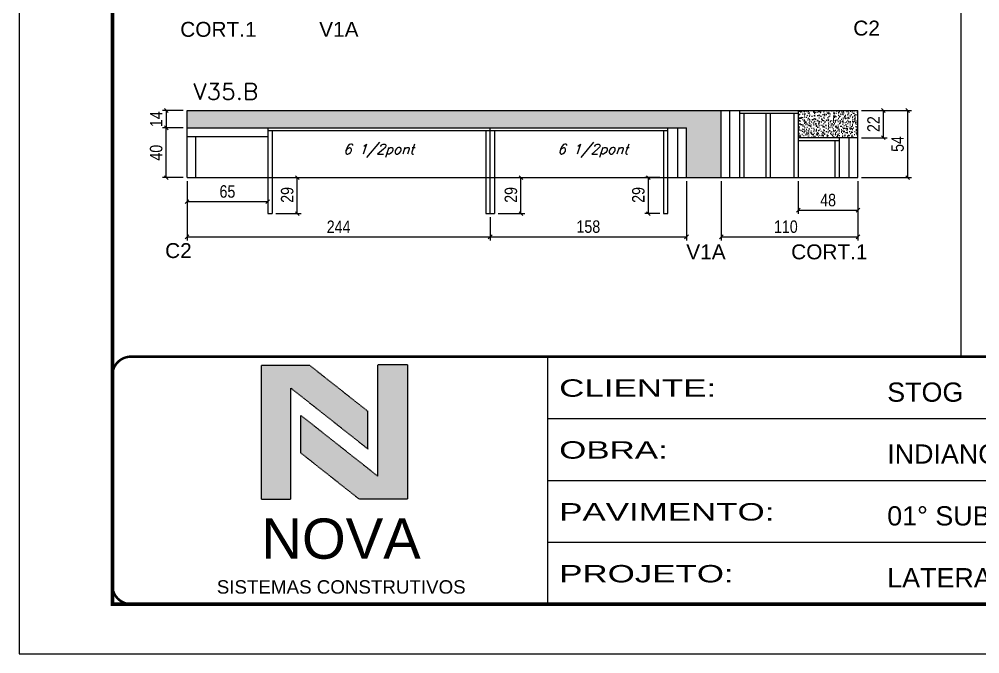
# Model space of a CAD drawing. Extents: x 0 to 6325, y 10169 to 19307.
# Drawn here: x 3170 to 3943, y 12466 to 12977 of the extents above; entities that cross this region are included whole.
import ezdxf

# ---------------------------------------------------------------- set-up
doc = ezdxf.new("R2010")
doc.units = 0
doc.linetypes.add('CONTINUO', pattern=[0])
doc.linetypes.add('DASHED', pattern=[0.75, 0.5, -0.25])
for name, color, linetype in [('1', 1, 'Continuous'), ('5', 5, 'Continuous'), ('COTA', 241, 'Continuous'), ('Painéis', 200, 'Continuous'), ('SARR_2.2x7', 40, 'Continuous'), ('SARR_3.5x7', 81, 'Continuous'), ('texto', 7, 'Continuous')]:
    doc.layers.add(name, color=color, linetype=linetype)
for name, color, linetype, lineweight in [('CARIMBO-LEGENDA', 75, 'Continuous', 15), ('Folhas', 255, 'Continuous', 9), ('SARRAFO DE PRESSAO', 251, 'DASHED', 9), ('Texto Seção', 7, 'Continuous', 15)]:
    doc.layers.add(name, color=color, linetype=linetype, lineweight=lineweight)
doc.styles.add('arial', font='arial.ttf')
doc.styles.add('COTA TECNICA', font='techl___.ttf', dxfattribs={"height": 10})
doc.styles.add('REGUA-120', font='ROMANS.shx', dxfattribs={"height": 15})
doc.styles.add('Romans', font='romans.shx')
doc.styles.get("Standard").update_dxf_attribs({"font": 'arial.ttf'})
doc.styles.add('Tecnologia', font='')
doc.styles.get('Tecnologia').set_extended_font_data('Forgotten Futurist')
doc.dimstyles.new('PAINEL', dxfattribs={"dimtxt": 10, "dimasz": 3, "dimexe": 3, "dimexo": 3, "dimgap": 3, "dimtad": 1, "dimdec": 1, "dimzin": 12, "dimdsep": 46, "dimtxsty": 'COTA TECNICA', "dimblk1": 'OBLIQUE', "dimblk2": 'OBLIQUE', "dimsah": 1, "dimcen": 0.9, "dimclrd": 4, "dimclre": 4, "dimclrt": 240, "dimadec": 1, "dimazin": 3, "dimtfac": 1, "dimtdec": 1, "dimtmove": 0, "dimatfit": 3, "dimfxl": 1, "dimtolj": 1, "dimtzin": 12, "dimarcsym": 0})

# ---------------------------------------------------------------- blocks, each defined once
blk = doc.blocks.new('A$C64660E27')
at = {"layer": 'COTA', "true_color": 0x1a1a1a}
h = blk.add_hatch(color=250, dxfattribs=at)
h.dxf.hatch_style = 1
h.paths.add_polyline_path([(185.36, -11.63), (142.39, -11.63), (142.39, -131.63), (168.79, -131.63), (168.79, -32.18), (237.73, -86.68), (237.73, -53.03)])
at = {"layer": 'COTA'}
h = blk.add_hatch(color=20, dxfattribs=at)
h.dxf.hatch_style = 1
h.paths.add_polyline_path([(273.01, -11.43), (246.61, -11.43), (246.61, -111.07), (177.67, -56.57), (177.67, -90.22), (230.04, -131.63), (273.01, -131.63)])
for p, q in [((142.39, -131.63), (142.39, -11.63)), ((142.39, -11.63), (185.36, -11.63)), ((185.36, -11.63), (237.73, -53.03)), ((273.01, -11.43), (246.61, -11.43)), ((246.61, -111.07), (246.61, -11.43)), ((273.01, -11.43), (273.01, -131.63)), ((168.79, -32.18), (237.73, -86.68)), ((168.79, -131.63), (168.79, -32.18)), ((246.61, -111.07), (177.67, -56.57)), ((177.67, -90.22), (177.67, -56.57)), ((237.73, -86.68), (237.73, -53.03)), ((230.04, -131.63), (177.67, -90.22)), ((142.39, -131.63), (168.79, -131.63)), ((273.01, -131.63), (230.04, -131.63))]:
    blk.add_line(p, q)
at = {"layer": 'CARIMBO-LEGENDA', "color": 7, "linetype": 'Continuous', "ltscale": 100, "style": 'arial'}
blk.add_text('NOVA', height=36, dxfattribs=at).set_placement((142.39, -184.81))
at = {"layer": 'CARIMBO-LEGENDA', "color": 7, "linetype": 'Continuous', "style": 'arial'}
blk.add_text('SISTEMAS CONSTRUTIVOS', height=12, dxfattribs=at).set_placement((102.51, -216.03))
blk = doc.blocks.new('9999999999')
at = {"color": 30, "linetype": 'CONTINUO'}
for p, q in [((98564.56, 34230.21), (98564.56, 34429.45)), ((98564.56, 34379.64), (99583.98, 34379.64)), ((98564.56, 34329.83), (99487.98, 34329.83)), ((98564.56, 34280.02), (99487.98, 34280.02))]:
    blk.add_line(p, q, dxfattribs=at)
at = {"color": 30, "linetype": 'CONTINUO', "const_width": 2}
blk.add_lwpolyline([(99583.98, 34230.21), (99583.98, 34414.45, 0.414214), (99568.98, 34429.45), (98228.98, 34429.45, 0.414214), (98213.98, 34414.45), (98213.98, 34245.21, 0.414214), (98228.98, 34230.21), (99583.98, 34230.21)], format="xyb", dxfattribs=at)
at = {"layer": 'Folhas'}
blk.add_lwpolyline([(98138.98, 34190.21), (99623.98, 34190.21), (99623.98, 35240.21), (98138.98, 35240.21)], close=True, dxfattribs=at)
at = {"layer": 'Folhas', "color": 30, "const_width": 3}
blk.add_lwpolyline([(98213.98, 34230.21), (99583.98, 34230.21), (99583.98, 35200.21), (98213.98, 35200.21)], close=True, dxfattribs=at)
at = {"xscale": 0.9, "yscale": 0.9, "zscale": 0.9}
blk.add_blockref('A$C64660E27', (98205.77, 34433.07), dxfattribs=at)
at = {"color": 7, "linetype": 'Continuous', "ltscale": 5, "style": 'arial'}
for s, height, p in [('STOG', 15.483, (98837.68, 34393.13)), ('INDIANOPOLIS', 15.4829, (98837.68, 34343.32)), ('01° SUBSOLO - PERIFERIA - TRECHO 3', 15.4829, (98837.68, 34293.51)), ('LATERAL DE VIGAS', 15.4829, (98837.68, 34243.7))]:
    blk.add_text(s, height=height, dxfattribs=at).set_placement(p)
at = {"layer": 'Folhas', "color": 7, "style": 'Tecnologia', "width": 1.5}
for s, p in [('CLIENTE:', (98573.65, 34397.17)), ('OBRA:', (98573.65, 34347.31)), ('PAVIMENTO:', (98573.65, 34297.5)), ('PROJETO:', (98573.65, 34247.69))]:
    blk.add_text(s, height=14, dxfattribs=at).set_placement(p)
blk = doc.blocks.new('_Oblique')
at = {"layer": '1', "color": 0, "lineweight": -2}
blk.add_line((-0.5, -0.5), (0.5, 0.5), dxfattribs=at)
blk = doc.blocks.new('*D421')
at = {"layer": 'COTA', "color": 4, "linetype": 'ByBlock', "lineweight": -2, "transparency": 16777216}
for p, q in [((3305.1, 12846.12), (3305.1, 12798.41)), ((3549.1, 12817.12), (3549.1, 12798.41)), ((3305.1, 12801.41), (3549.1, 12801.41))]:
    blk.add_line(p, q, dxfattribs=at)
at = {"layer": 'Defpoints', "color": 0, "linetype": 'ByBlock', "transparency": 16777216}
for p in [(3305.1, 12849.12), (3549.1, 12820.12), (3549.1, 12801.41)]:
    blk.add_point(p, dxfattribs=at)
at = {"layer": 'COTA', "color": 4, "linetype": 'ByBlock', "lineweight": -2, "transparency": 16777216, "xscale": 3, "yscale": 3, "zscale": 3, "rotation": 180}
blk.add_blockref('_Oblique', (3305.1, 12801.41), dxfattribs=at)
at = {"layer": 'COTA', "color": 4, "linetype": 'ByBlock', "lineweight": -2, "transparency": 16777216, "xscale": 3, "yscale": 3, "zscale": 3}
blk.add_blockref('_Oblique', (3549.1, 12801.41), dxfattribs=at)
at = {"layer": 'COTA', "color": 240, "linetype": 'ByBlock', "transparency": 16777216, "insert": (3427.1, 12809.48), "char_height": 10, "attachment_point": 5, "style": 'COTA TECNICA'}
blk.add_mtext('\\A1;244', dxfattribs=at)
blk = doc.blocks.new('*D385')
at = {"layer": 'COTA', "color": 4, "linetype": 'ByBlock', "lineweight": -2, "transparency": 16777216}
for p, q in [((3707.12, 12846.12), (3707.12, 12798.41)), ((3549.1, 12817.12), (3549.1, 12798.41)), ((3549.1, 12801.41), (3707.12, 12801.41))]:
    blk.add_line(p, q, dxfattribs=at)
at = {"layer": 'Defpoints', "color": 0, "linetype": 'ByBlock', "transparency": 16777216}
for p in [(3707.12, 12849.12), (3549.1, 12820.12), (3707.12, 12801.41)]:
    blk.add_point(p, dxfattribs=at)
at = {"layer": 'COTA', "color": 4, "linetype": 'ByBlock', "lineweight": -2, "transparency": 16777216, "xscale": 3, "yscale": 3, "zscale": 3, "rotation": 180}
blk.add_blockref('_Oblique', (3549.1, 12801.41), dxfattribs=at)
at = {"layer": 'COTA', "color": 4, "linetype": 'ByBlock', "lineweight": -2, "transparency": 16777216, "xscale": 3, "yscale": 3, "zscale": 3}
blk.add_blockref('_Oblique', (3707.12, 12801.41), dxfattribs=at)
at = {"layer": 'COTA', "color": 240, "linetype": 'ByBlock', "transparency": 16777216, "insert": (3628.11, 12809.54), "char_height": 10, "width": 210.731, "attachment_point": 5, "style": 'COTA TECNICA'}
blk.add_mtext('\\A1;158', dxfattribs=at)
blk = doc.blocks.new('*D386')
at = {"layer": 'COTA', "color": 4, "lineweight": -2, "transparency": 16777216}
for p, q in [((3735.12, 12846.12), (3735.12, 12798.41)), ((3845.12, 12842.44), (3845.12, 12798.41)), ((3735.12, 12801.41), (3845.12, 12801.41))]:
    blk.add_line(p, q, dxfattribs=at)
at = {"layer": 'Defpoints', "color": 0, "transparency": 16777216}
for p in [(3735.12, 12849.12), (3845.12, 12845.44), (3845.12, 12801.41)]:
    blk.add_point(p, dxfattribs=at)
at = {"layer": 'COTA', "color": 4, "lineweight": -2, "transparency": 16777216, "xscale": 3, "yscale": 3, "zscale": 3, "rotation": 180}
blk.add_blockref('_Oblique', (3735.12, 12801.41), dxfattribs=at)
at = {"layer": 'COTA', "color": 4, "lineweight": -2, "transparency": 16777216, "xscale": 3, "yscale": 3, "zscale": 3}
blk.add_blockref('_Oblique', (3845.12, 12801.41), dxfattribs=at)
at = {"layer": 'COTA', "color": 240, "transparency": 16777216, "insert": (3787.12, 12809.51), "char_height": 10, "attachment_point": 5, "style": 'COTA TECNICA'}
blk.add_mtext('\\A1;110', dxfattribs=at)
blk = doc.blocks.new('*D839')
at = {"layer": 'COTA', "color": 4, "lineweight": -2, "transparency": 16777216}
for p, q in [((3797.12, 12846.12), (3797.12, 12819.84)), ((3845.12, 12846.12), (3845.12, 12819.84)), ((3797.12, 12822.84), (3845.12, 12822.84))]:
    blk.add_line(p, q, dxfattribs=at)
at = {"layer": 'Defpoints', "color": 0, "transparency": 16777216}
for p in [(3797.12, 12849.12), (3845.12, 12849.12), (3845.12, 12822.84)]:
    blk.add_point(p, dxfattribs=at)
at = {"layer": 'COTA', "color": 4, "lineweight": -2, "transparency": 16777216, "xscale": 3, "yscale": 3, "zscale": 3, "rotation": 180}
blk.add_blockref('_Oblique', (3797.12, 12822.84), dxfattribs=at)
at = {"layer": 'COTA', "color": 4, "lineweight": -2, "transparency": 16777216, "xscale": 3, "yscale": 3, "zscale": 3}
blk.add_blockref('_Oblique', (3845.12, 12822.84), dxfattribs=at)
at = {"layer": 'COTA', "color": 240, "transparency": 16777216, "insert": (3821.12, 12830.94), "char_height": 10, "attachment_point": 5, "style": 'COTA TECNICA'}
blk.add_mtext('\\A1;48', dxfattribs=at)
blk = doc.blocks.new('*D840')
at = {"layer": 'COTA', "color": 4, "lineweight": -2, "transparency": 16777216}
for p, q in [((3555.6, 12849.12), (3576.91, 12849.12)), ((3573.91, 12820.12), (3573.91, 12849.12)), ((3555.6, 12820.12), (3576.91, 12820.12))]:
    blk.add_line(p, q, dxfattribs=at)
at = {"layer": 'Defpoints', "color": 0, "transparency": 16777216}
for p in [(3552.6, 12849.12), (3573.91, 12849.12), (3552.6, 12820.12)]:
    blk.add_point(p, dxfattribs=at)
at = {"layer": 'COTA', "color": 4, "lineweight": -2, "transparency": 16777216, "xscale": 3, "yscale": 3, "zscale": 3}
for p, rotation in [((3573.91, 12849.12), 90), ((3573.91, 12820.12), 270)]:
    blk.add_blockref('_Oblique', p, dxfattribs=dict(at, rotation=rotation))
at = {"layer": 'COTA', "color": 240, "transparency": 16777216, "insert": (3565.82, 12835.12), "char_height": 10, "attachment_point": 5, "rotation": 90, "style": 'COTA TECNICA'}
blk.add_mtext('\\A1;29', dxfattribs=at)
blk = doc.blocks.new('*D841')
at = {"layer": 'COTA', "color": 4, "lineweight": -2, "transparency": 16777216}
for p, q in [((3685.62, 12849.12), (3673.49, 12849.12)), ((3676.49, 12820.12), (3676.49, 12849.12)), ((3685.62, 12820.12), (3673.49, 12820.12))]:
    blk.add_line(p, q, dxfattribs=at)
at = {"layer": 'Defpoints', "color": 0, "transparency": 16777216}
for p in [(3676.49, 12849.12), (3688.62, 12849.12), (3688.62, 12820.12)]:
    blk.add_point(p, dxfattribs=at)
at = {"layer": 'COTA', "color": 4, "lineweight": -2, "transparency": 16777216, "xscale": 3, "yscale": 3, "zscale": 3}
for p, rotation in [((3676.49, 12849.12), 90), ((3676.49, 12820.12), 270)]:
    blk.add_blockref('_Oblique', p, dxfattribs=dict(at, rotation=rotation))
at = {"layer": 'COTA', "color": 240, "transparency": 16777216, "insert": (3668.4, 12835.12), "char_height": 10, "attachment_point": 5, "rotation": 90, "style": 'COTA TECNICA'}
blk.add_mtext('\\A1;29', dxfattribs=at)
blk = doc.blocks.new('*D842')
at = {"layer": 'COTA', "color": 4, "lineweight": -2, "transparency": 16777216}
for p, q in [((3376.6, 12849.12), (3396.83, 12849.12)), ((3393.83, 12820.12), (3393.83, 12849.12)), ((3376.6, 12820.12), (3396.83, 12820.12))]:
    blk.add_line(p, q, dxfattribs=at)
at = {"layer": 'Defpoints', "color": 0, "transparency": 16777216}
for p in [(3373.6, 12849.12), (3393.83, 12849.12), (3373.6, 12820.12)]:
    blk.add_point(p, dxfattribs=at)
at = {"layer": 'COTA', "color": 4, "lineweight": -2, "transparency": 16777216, "xscale": 3, "yscale": 3, "zscale": 3}
for p, rotation in [((3393.83, 12849.12), 90), ((3393.83, 12820.12), 270)]:
    blk.add_blockref('_Oblique', p, dxfattribs=dict(at, rotation=rotation))
at = {"layer": 'COTA', "color": 240, "transparency": 16777216, "insert": (3385.75, 12835.12), "char_height": 10, "attachment_point": 5, "rotation": 90, "style": 'COTA TECNICA'}
blk.add_mtext('\\A1;29', dxfattribs=at)
blk = doc.blocks.new('*D846')
at = {"layer": 'COTA', "color": 4, "lineweight": -2, "transparency": 16777216}
for p, q in [((3848.12, 12903.12), (3888.17, 12903.12)), ((3885.17, 12849.12), (3885.17, 12903.12)), ((3848.12, 12849.12), (3888.17, 12849.12))]:
    blk.add_line(p, q, dxfattribs=at)
at = {"layer": 'Defpoints', "color": 0, "transparency": 16777216}
for p in [(3845.12, 12903.12), (3885.17, 12903.12), (3845.12, 12849.12)]:
    blk.add_point(p, dxfattribs=at)
at = {"layer": 'COTA', "color": 4, "lineweight": -2, "transparency": 16777216, "xscale": 3, "yscale": 3, "zscale": 3}
for p, rotation in [((3885.17, 12903.12), 90), ((3885.17, 12849.12), 270)]:
    blk.add_blockref('_Oblique', p, dxfattribs=dict(at, rotation=rotation))
at = {"layer": 'COTA', "color": 240, "transparency": 16777216, "insert": (3877.06, 12876.12), "char_height": 10, "attachment_point": 5, "rotation": 90, "style": 'COTA TECNICA'}
blk.add_mtext('\\A1;54', dxfattribs=at)
blk = doc.blocks.new('*D825')
at = {"layer": 'COTA', "color": 4, "lineweight": -2, "transparency": 16777216}
for p, q in [((3305.1, 12846.12), (3305.1, 12826.73)), ((3370.1, 12846.12), (3370.1, 12826.73)), ((3305.1, 12829.73), (3370.1, 12829.73))]:
    blk.add_line(p, q, dxfattribs=at)
at = {"layer": 'Defpoints', "color": 0, "transparency": 16777216}
for p in [(3305.1, 12849.12), (3370.1, 12849.12), (3370.1, 12829.73)]:
    blk.add_point(p, dxfattribs=at)
at = {"layer": 'COTA', "color": 4, "lineweight": -2, "transparency": 16777216, "xscale": 3, "yscale": 3, "zscale": 3, "rotation": 180}
blk.add_blockref('_Oblique', (3305.1, 12829.73), dxfattribs=at)
at = {"layer": 'COTA', "color": 4, "lineweight": -2, "transparency": 16777216, "xscale": 3, "yscale": 3, "zscale": 3}
blk.add_blockref('_Oblique', (3370.1, 12829.73), dxfattribs=at)
at = {"layer": 'COTA', "color": 240, "transparency": 16777216, "insert": (3337.6, 12837.84), "char_height": 10, "attachment_point": 5, "style": 'COTA TECNICA'}
blk.add_mtext('\\A1;65', dxfattribs=at)
blk = doc.blocks.new('*D915')
at = {"layer": 'COTA', "color": 4, "lineweight": -2, "transparency": 16777216}
for p, q in [((3848.12, 12903.12), (3868.67, 12903.12)), ((3865.67, 12881.12), (3865.67, 12903.12)), ((3848.12, 12881.12), (3868.67, 12881.12))]:
    blk.add_line(p, q, dxfattribs=at)
at = {"layer": 'Defpoints', "color": 0, "transparency": 16777216}
for p in [(3845.12, 12903.12), (3865.67, 12903.12), (3845.12, 12881.12)]:
    blk.add_point(p, dxfattribs=at)
at = {"layer": 'COTA', "color": 4, "lineweight": -2, "transparency": 16777216, "xscale": 3, "yscale": 3, "zscale": 3}
for p, rotation in [((3865.67, 12903.12), 90), ((3865.67, 12881.12), 270)]:
    blk.add_blockref('_Oblique', p, dxfattribs=dict(at, rotation=rotation))
at = {"layer": 'COTA', "color": 240, "transparency": 16777216, "insert": (3857.67, 12892.12), "char_height": 10, "attachment_point": 5, "rotation": 90, "style": 'COTA TECNICA'}
blk.add_mtext('\\A1;22', dxfattribs=at)
blk = doc.blocks.new('*D916')
at = {"layer": 'COTA', "color": 4, "lineweight": -2, "transparency": 16777216}
for p, q in [((3302.1, 12889.12), (3285.38, 12889.12)), ((3288.38, 12849.12), (3288.38, 12889.12)), ((3302.1, 12849.12), (3285.38, 12849.12))]:
    blk.add_line(p, q, dxfattribs=at)
at = {"layer": 'Defpoints', "color": 0, "transparency": 16777216}
for p in [(3288.38, 12889.12), (3305.1, 12889.12), (3305.1, 12849.12)]:
    blk.add_point(p, dxfattribs=at)
at = {"layer": 'COTA', "color": 4, "lineweight": -2, "transparency": 16777216, "xscale": 3, "yscale": 3, "zscale": 3}
for p, rotation in [((3288.38, 12889.12), 90), ((3288.38, 12849.12), 270)]:
    blk.add_blockref('_Oblique', p, dxfattribs=dict(at, rotation=rotation))
at = {"layer": 'COTA', "color": 240, "transparency": 16777216, "insert": (3280.28, 12869.12), "char_height": 10, "attachment_point": 5, "rotation": 90, "style": 'COTA TECNICA'}
blk.add_mtext('\\A1;40', dxfattribs=at)
blk = doc.blocks.new('*D917')
at = {"layer": 'COTA', "color": 4, "lineweight": -2, "transparency": 16777216}
for p, q in [((3302.1, 12903.12), (3285.38, 12903.12)), ((3288.38, 12903.12), (3288.38, 12889.12)), ((3302.1, 12889.12), (3285.38, 12889.12))]:
    blk.add_line(p, q, dxfattribs=at)
at = {"layer": 'Defpoints', "color": 0, "transparency": 16777216}
for p in [(3305.1, 12903.12), (3288.38, 12889.12), (3305.1, 12889.12)]:
    blk.add_point(p, dxfattribs=at)
at = {"layer": 'COTA', "color": 4, "lineweight": -2, "transparency": 16777216, "xscale": 3, "yscale": 3, "zscale": 3}
for p, rotation in [((3288.38, 12903.12), 90), ((3288.38, 12889.12), 270)]:
    blk.add_blockref('_Oblique', p, dxfattribs=dict(at, rotation=rotation))
at = {"layer": 'COTA', "color": 240, "transparency": 16777216, "insert": (3280.31, 12896.12), "char_height": 10, "attachment_point": 5, "rotation": 90, "style": 'COTA TECNICA'}
blk.add_mtext('\\A1;14', dxfattribs=at)

msp = doc.modelspace()

# ---------------------------------------------------------------- hatches: boundary and pattern name
at = {"layer": 'COTA'}
h = msp.add_hatch(dxfattribs=at)
h.set_pattern_fill('AR-CONC', color=241, scale=0.03)
h.paths.add_polyline_path([(3707.12, 12849.12), (3735.12, 12849.12), (3735.12, 12903.12), (3305.1, 12903.12), (3305.1, 12889.12), (3707.12, 12889.12)])
h = msp.add_hatch(dxfattribs=at)
h.set_pattern_fill('AR-CONC', color=241, scale=0.03)
h.paths.add_polyline_path([(3845.12, 12881.12), (3845.12, 12903.12), (3797.12, 12903.12), (3797.12, 12881.12)])

# ---------------------------------------------------------------- linework, layer by layer
for p, q in [((3927.92, 13475.7), (3927.92, 12704.94)), ((3305.1, 12889.12), (3305.1, 12903.12)), ((3305.1, 12903.12), (3735.12, 12903.12)), ((3797.12, 12903.12), (3845.12, 12903.12)), ((3845.12, 12881.12), (3845.12, 12903.12)), ((3797.12, 12881.12), (3797.12, 12849.12)), ((3707.12, 12849.12), (3735.12, 12849.12)), ((3545.6, 12820.12), (3552.6, 12820.12)), ((3688.62, 12820.12), (3692.12, 12820.12))]:
    msp.add_line(p, q, dxfattribs=at)
at = {"layer": 'Painéis', "linetype": 'ByBlock'}
for p, q in [((3735.12, 12903.12), (3797.12, 12903.12)), ((3735.12, 12849.12), (3735.12, 12903.12)), ((3797.12, 12903.12), (3797.12, 12881.12)), ((3305.1, 12889.12), (3707.12, 12889.12)), ((3305.1, 12849.12), (3305.1, 12889.12)), ((3549.1, 12820.12), (3549.1, 12889.12)), ((3707.12, 12849.12), (3707.12, 12889.12)), ((3845.12, 12881.12), (3797.12, 12881.12)), ((3845.12, 12849.12), (3845.12, 12881.12)), ((3305.1, 12849.12), (3707.12, 12849.12)), ((3735.12, 12849.12), (3845.12, 12849.12))]:
    msp.add_line(p, q, dxfattribs=at)
at = {"layer": 'SARR_2.2x7', "linetype": 'Continuous'}
for p, q in [((3742.12, 12849.12), (3742.12, 12903.12)), ((3750.12, 12900.92), (3797.12, 12900.92)), ((3305.1, 12882.12), (3370.1, 12882.12)), ((3312.1, 12849.12), (3312.1, 12882.12)), ((3370.1, 12886.92), (3549.1, 12886.92)), ((3549.1, 12886.92), (3692.12, 12886.92)), ((3700.12, 12849.12), (3700.12, 12889.12)), ((3797.12, 12878.92), (3830.12, 12878.92)), ((3838.12, 12849.12), (3838.12, 12881.12))]:
    msp.add_line(p, q, dxfattribs=at)
at = {"layer": 'SARR_3.5x7'}
for p, q in [((3750.12, 12849.12), (3750.12, 12903.12)), ((3753.62, 12849.12), (3753.62, 12900.92)), ((3771.03, 12900.92), (3771.03, 12849.12)), ((3774.53, 12900.92), (3774.53, 12849.12)), ((3793.62, 12900.92), (3793.62, 12849.12)), ((3370.1, 12889.12), (3370.1, 12820.12)), ((3373.6, 12886.92), (3373.6, 12820.12)), ((3545.6, 12886.92), (3545.6, 12820.12)), ((3552.6, 12886.92), (3552.6, 12820.12)), ((3688.62, 12886.92), (3688.62, 12820.12)), ((3692.12, 12820.12), (3692.12, 12889.12)), ((3826.62, 12878.92), (3826.62, 12849.12)), ((3830.12, 12881.12), (3830.12, 12849.12)), ((3826.62, 12849.12), (3830.12, 12849.12)), ((3370.1, 12820.12), (3373.6, 12820.12))]:
    msp.add_line(p, q, dxfattribs=at)

# ---------------------------------------------------------------- block references
at = {"layer": 'SARRAFO DE PRESSAO', "color": 6, "linetype": 'ByBlock'}
msp.add_blockref('9999999999', (-94968.98, -21724.51), dxfattribs=at)

# ---------------------------------------------------------------- texts
at = {"layer": '5', "linetype": 'Continuous'}
for s, rotation, p in [('CORT.1', 0.00004, (3299.62, 12962.44)), ('C2', 0.00004, (3841.39, 12963.45)), ('V1A', 0.00004, (3411.47, 12962.44)), ('C2', 359.99996, (3287.45, 12784.31)), ('V1A', 359.99996, (3706.97, 12783.29)), ('CORT.1', 359.99996, (3791.37, 12783.29))]:
    msp.add_text(s, height=12, rotation=rotation, dxfattribs=at).set_placement(p)
at = {"layer": 'texto', "color": 2, "char_height": 8, "attachment_point": 5, "style": 'Romans'}
for insert in [(3459.32, 12870.7), (3631.68, 12870.7)]:
    msp.add_mtext('{\\Q19;\\C256;6 1/2pont}', dxfattribs=dict(at, insert=insert))
at = {"layer": 'Texto Seção', "style": 'REGUA-120', "width": 1.05}
msp.add_text('V35.B', height=13, dxfattribs=at).set_placement((3310.33, 12911.86))

# ---------------------------------------------------------------- dimensions: what is measured, and where the dimension line sits
at = {"layer": 'COTA'}
for base, p1, p2, picture, middle in [((3288.38, 12889.12), (3305.1, 12903.12), (3305.1, 12889.12), '*D917', (3288.38, 12896.12)), ((3393.83, 12849.12), (3373.6, 12820.12), (3373.6, 12849.12), '*D842', (3393.83, 12835.12)), ((3573.91, 12849.12), (3552.6, 12820.12), (3552.6, 12849.12), '*D840', (3573.91, 12835.12)), ((3676.49, 12849.12), (3688.62, 12820.12), (3688.62, 12849.12), '*D841', (3676.49, 12835.12))]:
    dim = msp.add_linear_dim(base=base, p1=p1, p2=p2, angle=90, dimstyle='PAINEL', dxfattribs=at)
    dim.commit()
    dim.dimension.update_dxf_attribs({"geometry": picture, "text_midpoint": middle, "dimtype": 160})
for base, p1, p2, picture, middle in [((3885.17, 12903.12), (3845.12, 12849.12), (3845.12, 12903.12), '*D846', (3877.06, 12876.12)), ((3865.67, 12903.12), (3845.12, 12881.12), (3845.12, 12903.12), '*D915', (3857.67, 12892.12)), ((3288.38, 12889.12), (3305.1, 12849.12), (3305.1, 12889.12), '*D916', (3280.28, 12869.12))]:
    dim = msp.add_linear_dim(base=base, p1=p1, p2=p2, angle=90, dimstyle='PAINEL', dxfattribs=at)
    dim.commit()
    dim.dimension.update_dxf_attribs({"geometry": picture, "text_midpoint": middle})
at = {"layer": 'COTA', "linetype": 'ByBlock'}
dim = msp.add_linear_dim(base=(3549.1, 12801.41), p1=(3305.1, 12849.12), p2=(3549.1, 12820.12), dimstyle='PAINEL', dxfattribs=at)
dim.commit()
dim.dimension.update_dxf_attribs({"geometry": '*D421', "text_midpoint": (3427.1, 12809.48)})
at = {"layer": 'COTA'}
for base, p1, p2, picture, middle in [((3370.1, 12829.73), (3305.1, 12849.12), (3370.1, 12849.12), '*D825', (3337.6, 12837.84)), ((3845.12, 12822.84), (3797.12, 12849.12), (3845.12, 12849.12), '*D839', (3821.12, 12830.94))]:
    dim = msp.add_linear_dim(base=base, p1=p1, p2=p2, dimstyle='PAINEL', dxfattribs=at)
    dim.commit()
    dim.dimension.update_dxf_attribs({"geometry": picture, "text_midpoint": middle})
at = {"layer": 'COTA', "linetype": 'ByBlock'}
dim = msp.add_linear_dim(base=(3707.12, 12801.41), p1=(3549.1, 12820.12), p2=(3707.12, 12849.12), dimstyle='PAINEL', override={"dimtmove": 1}, dxfattribs=at)
dim.commit()
dim.dimension.update_dxf_attribs({"geometry": '*D385', "text_midpoint": (3628.11, 12809.54)})
at = {"layer": 'COTA'}
dim = msp.add_linear_dim(base=(3845.12, 12801.41), p1=(3735.12, 12849.12), p2=(3845.12, 12845.44), dimstyle='PAINEL', dxfattribs=at)
dim.commit()
dim.dimension.update_dxf_attribs({"geometry": '*D386', "text_midpoint": (3787.12, 12801.41), "dimtype": 160})

doc.saveas('drawing.dxf')
